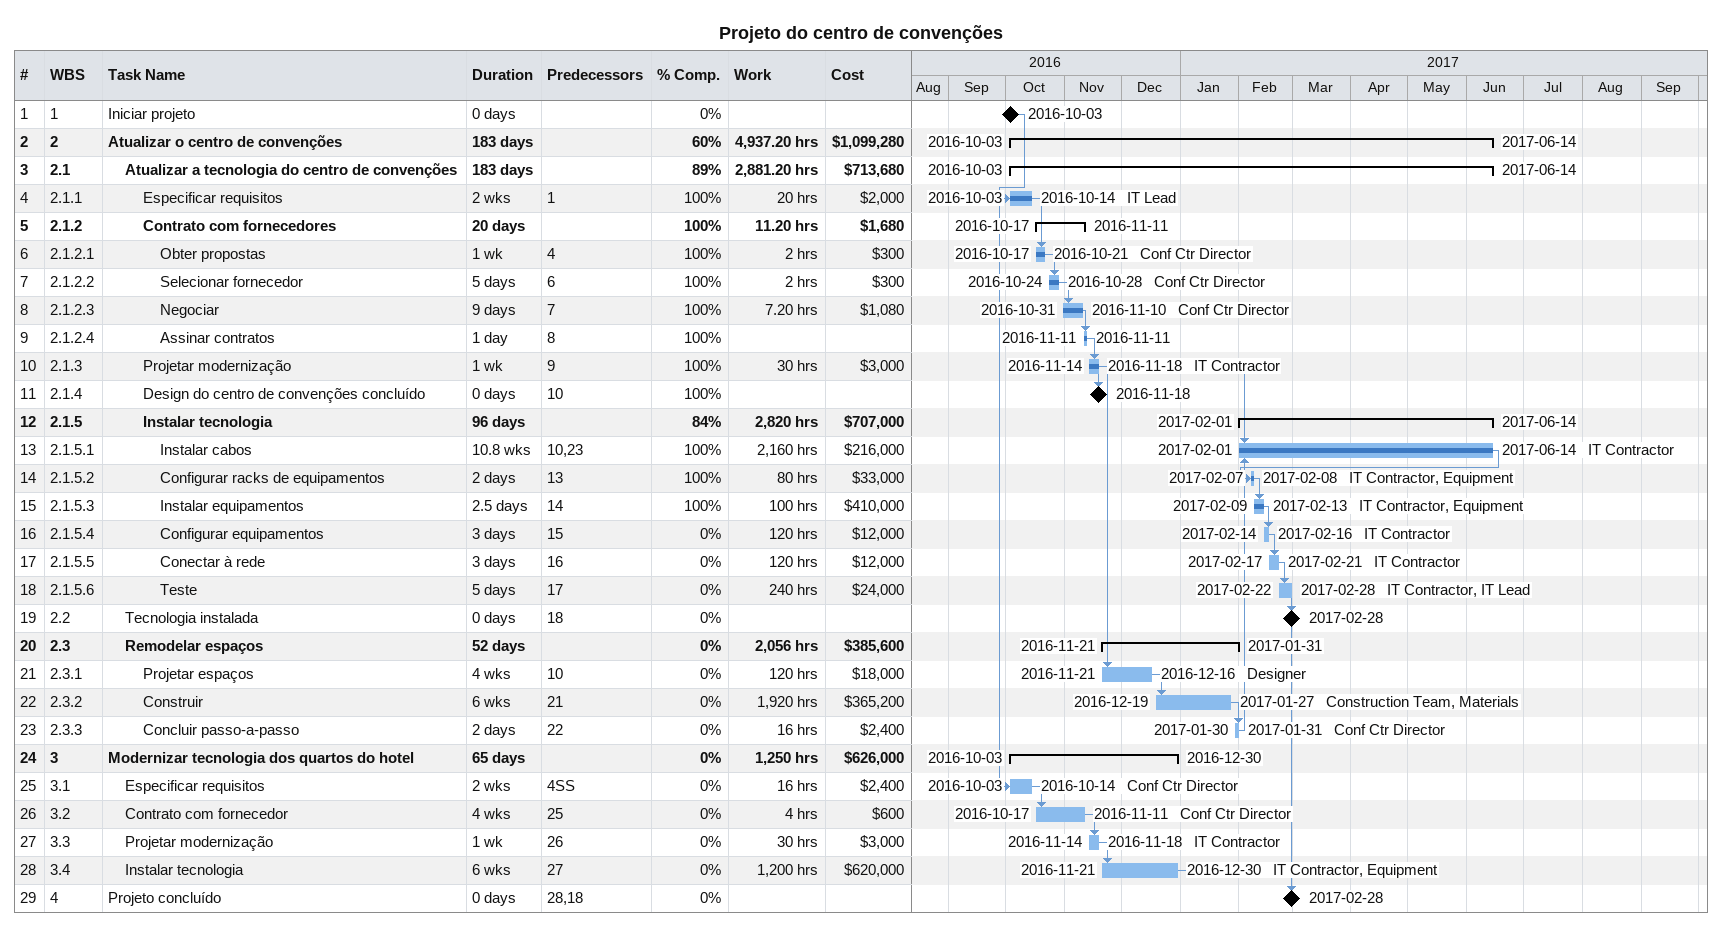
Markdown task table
Projeto do centro de convenções

| ID | WBS | Task | Duration | Start | Finish | Predecessors | Resources | % complete | Work (h) | Cost ($) |
|---|---|---|---|---|---|---|---|---|---|---|
| 1 | 1 | Iniciar projeto | 0d | 2016-10-03 | 2016-10-03 |  |  | 0 |  |  |
| 2 | 2 | **Atualizar o centro de convenções** | 183d | 2016-10-03 | 2017-06-14 |  |  | 60 | 4937.20 | 1099280 |
| 3 | 2.1 | **Atualizar a tecnologia do centro de convenções** | 183d | 2016-10-03 | 2017-06-14 |  |  | 89 | 2881.20 | 713680 |
| 4 | 2.1.1 | Especificar requisitos | 2w | 2016-10-03 | 2016-10-14 | 1 | IT Lead | 100 | 20 | 2000 |
| 5 | 2.1.2 | **Contrato com fornecedores** | 20d | 2016-10-17 | 2016-11-11 |  |  | 100 | 11.20 | 1680 |
| 6 | 2.1.2.1 | Obter propostas | 1w | 2016-10-17 | 2016-10-21 | 4 | Conf Ctr Director | 100 | 2 | 300 |
| 7 | 2.1.2.2 | Selecionar fornecedor | 5d | 2016-10-24 | 2016-10-28 | 6 | Conf Ctr Director | 100 | 2 | 300 |
| 8 | 2.1.2.3 | Negociar | 9d | 2016-10-31 | 2016-11-10 | 7 | Conf Ctr Director | 100 | 7.20 | 1080 |
| 9 | 2.1.2.4 | Assinar contratos | 1d | 2016-11-11 | 2016-11-11 | 8 |  | 100 |  |  |
| 10 | 2.1.3 | Projetar modernização | 1w | 2016-11-14 | 2016-11-18 | 9 | IT Contractor | 100 | 30 | 3000 |
| 11 | 2.1.4 | Design do centro de convenções concluído | 0d | 2016-11-18 | 2016-11-18 | 10 |  | 100 |  |  |
| 12 | 2.1.5 | **Instalar tecnologia** | 96d | 2017-02-01 | 2017-06-14 |  |  | 84 | 2820 | 707000 |
| 13 | 2.1.5.1 | Instalar cabos | 10.8w | 2017-02-01 | 2017-06-14 | 10, 23 | IT Contractor | 100 | 2160 | 216000 |
| 14 | 2.1.5.2 | Configurar racks de equipamentos | 2d | 2017-02-07 | 2017-02-08 | 13 | IT Contractor, Equipment | 100 | 80 | 33000 |
| 15 | 2.1.5.3 | Instalar equipamentos | 2.5d | 2017-02-09 | 2017-02-13 | 14 | IT Contractor, Equipment | 100 | 100 | 410000 |
| 16 | 2.1.5.4 | Configurar equipamentos | 3d | 2017-02-14 | 2017-02-16 | 15 | IT Contractor | 0 | 120 | 12000 |
| 17 | 2.1.5.5 | Conectar à rede | 3d | 2017-02-17 | 2017-02-21 | 16 | IT Contractor | 0 | 120 | 12000 |
| 18 | 2.1.5.6 | Teste | 5d | 2017-02-22 | 2017-02-28 | 17 | IT Contractor, IT Lead | 0 | 240 | 24000 |
| 19 | 2.2 | Tecnologia instalada | 0d | 2017-02-28 | 2017-02-28 | 18 |  | 0 |  |  |
| 20 | 2.3 | **Remodelar espaços** | 52d | 2016-11-21 | 2017-01-31 |  |  | 0 | 2056 | 385600 |
| 21 | 2.3.1 | Projetar espaços | 4w | 2016-11-21 | 2016-12-16 | 10 | Designer | 0 | 120 | 18000 |
| 22 | 2.3.2 | Construir | 6w | 2016-12-19 | 2017-01-27 | 21 | Construction Team, Materials | 0 | 1920 | 365200 |
| 23 | 2.3.3 | Concluir passo-a-passo | 2d | 2017-01-30 | 2017-01-31 | 22 | Conf Ctr Director | 0 | 16 | 2400 |
| 24 | 3 | **Modernizar tecnologia dos quartos do hotel** | 65d | 2016-10-03 | 2016-12-30 |  |  | 0 | 1250 | 626000 |
| 25 | 3.1 | Especificar requisitos | 2w | 2016-10-03 | 2016-10-14 | 4SS | Conf Ctr Director | 0 | 16 | 2400 |
| 26 | 3.2 | Contrato com fornecedor | 4w | 2016-10-17 | 2016-11-11 | 25 | Conf Ctr Director | 0 | 4 | 600 |
| 27 | 3.3 | Projetar modernização | 1w | 2016-11-14 | 2016-11-18 | 26 | IT Contractor | 0 | 30 | 3000 |
| 28 | 3.4 | Instalar tecnologia | 6w | 2016-11-21 | 2016-12-30 | 27 | IT Contractor, Equipment | 0 | 1200 | 620000 |
| 29 | 4 | Projeto concluído | 0d | 2017-02-28 | 2017-02-28 | 28, 18 |  | 0 |  |  |
